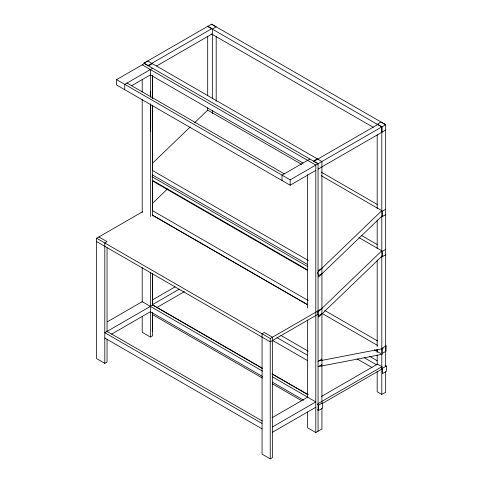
<?xml version="1.0" encoding="UTF-8"?>
<svg xmlns="http://www.w3.org/2000/svg" width="483" height="483" viewBox="0 0 483 483"><rect width="100%" height="100%" fill="white"/><g stroke="black" fill="none" stroke-linecap="round" stroke-linejoin="round"><path stroke-width="0.72" d="M152.26 163.471L190.302 126.872M194.649 122.694L207.69 110.142L301.597 164.359M152.26 203.591L167.474 188.95M381.805 210.666L317.675 272.358L318.714 276.916L382.844 215.225L381.805 210.666L321.159 175.655M381.805 250.792L317.675 312.483L318.714 317.035L382.844 255.35L381.805 250.792L358.984 237.612M315.804 170.408L290.168 185.212L116.572 84.984L116.572 79.635L144.459 63.533M148.571 65.911L152.435 63.678M152.628 68.254L124.741 84.35L124.741 89.699M156.492 66.044L211.91 34.051M131.793 85.63L150.376 74.901L303.07 163.055M107.051 339.471L107.051 362.039L104.799 363.343L96.63 358.621L96.63 238.258L142.521 211.765M309.887 159.046L282 175.142L282 180.491M313.425 161.087L317.289 158.853M377.175 124.282L381.039 122.048L385.669 124.723M290.168 185.212L290.168 179.863L385.669 124.674L211.554 24.15L207.69 26.432L381.805 126.957L381.805 394.43L385.669 392.202L385.669 371.856M381.805 132.257L385.669 130.024M318.055 169.11L381.95 132.221L381.95 126.788L377.875 124.433L313.98 161.322L318.055 163.677L318.055 431.241M107.286 321.829L142.207 301.67L262.613 371.185M152.32 300.003L175.136 286.83M152.483 304.616L179.217 289.184M157.047 307.417L184.434 291.611M111.579 334.139L150.376 311.74L262.613 376.535M142.207 316.486L142.207 332.31L150.376 337.025L152.628 335.727L152.628 312.374M381.805 211.542L385.669 209.308M381.805 216.891L385.669 214.657M318.055 270.565L321.92 268.337M318.055 275.914L321.92 273.686M381.805 251.661L385.669 249.433M381.805 257.01L385.669 254.782M318.055 310.69L321.92 308.456M96.63 238.258L270.232 338.486L318.055 310.871M318.055 314.216L270.232 341.831L96.63 241.603M318.055 316.039L321.92 313.805M318.055 361.332L321.92 359.098M321.92 364.448L318.055 366.682L382.186 354.317M272.068 417.717L307.635 397.183M321.394 396.489L377.465 364.116L381.95 366.706L381.95 369.06L322.62 403.311M272.478 426.912L315.804 401.898L272.4 376.837M318.055 403.595L381.95 366.706M317.307 404.38L318.611 405.134L322.475 402.9L322.475 408.25L318.611 410.484L317.307 409.729M386.37 366.011L382.506 368.245L382.506 373.594L386.37 371.361L386.37 366.011L385.066 365.263M272.478 432.261L315.804 407.247M270.232 458.85L272.478 457.552L272.478 337.188L264.31 332.467L262.058 333.771L262.058 454.135L270.232 458.85L270.232 338.486M307.635 411.999L307.635 427.823L315.804 432.539L321.92 429.007L321.92 408.666M319.088 360.928L383.218 348.569M211.554 24.198L216.191 26.873L212.327 29.107L212.327 98.423M211.602 33.991L373.329 127.361M318.055 163.761L143.94 63.237L147.804 61.003L321.92 161.527L321.92 403.39M142.207 64.837L315.804 165.059L315.804 432.539M321.11 172.039L377.193 204.418M126.993 83.052L284.252 173.844M116.572 79.635L290.168 179.863M361.544 235.499L377.193 244.537M152.368 170.445L308.226 260.428M152.417 174.937L307.623 264.545M152.036 176.73L307.894 266.713M152.417 180.286L307.623 269.894M152.423 180.908L307.623 270.516M152.368 210.57L308.226 300.553M324.751 310.472L377.573 340.974M152.417 215.056L307.623 304.664M152.29 215.17L307.611 304.845M322.191 313.461L377.621 345.46M376.317 350.06L377.621 350.809M374.361 349.801L380.882 353.568M369.417 356.225L377.241 360.741M364.248 357.704L376.637 364.858M357.07 358.911L372.073 367.569M280.834 335.383L308.226 351.195M381.805 394.43L377.175 391.755L377.175 371.415M276.97 337.611L307.623 355.307M98.882 236.96L107.051 241.675L104.799 242.973L104.799 363.343M272.406 340.328L307.623 360.656M152.272 304.634L262.48 368.263M272.261 373.914L308.13 394.617M262.251 368.378L152.628 305.087L104.799 332.702L262.058 423.494M272.038 374.029L307.931 394.75M272.4 382.186L303.722 400.268M152.32 314.475L262.529 378.104M272.309 383.75L301.658 400.691M107.051 331.398L262.354 421.061M104.799 338.052L262.058 428.844M385.669 124.674L385.669 366.585M377.175 134.829L377.175 208.668M377.175 219.97L377.175 248.6M377.175 259.902L377.175 346.546M377.175 349.565L377.175 352.578M377.175 354.836L377.175 364.629M318.611 405.134L318.611 410.484M307.635 174.659L307.635 308.021M307.635 320.078L307.635 397.684M216.191 36.666L216.191 101.466M212.327 110.48L212.327 113.493M207.69 36.225L207.69 95.749M207.69 107.8L207.69 110.818M152.628 75.789L152.628 98.387M152.628 105.173L152.628 215.931M152.628 273.946L152.628 305.588M152.435 75.734L152.435 98.339M152.435 105.874L152.435 170.674M152.435 181.222L152.435 210.606M152.435 273.897L152.435 304.785M152.435 314.584L152.435 331.157M150.696 91.233L150.696 97.174M150.696 103.863L150.696 131.352M150.376 69.552L150.376 96.672M150.376 104.207L150.376 216.475M150.376 272.231L150.376 337.025M142.207 79.152L142.207 91.957M142.207 99.492L142.207 212.514M142.207 267.516L142.207 302.171M107.051 247.694L107.051 331.948M207.835 26.263L143.94 63.152L148.015 65.507L211.91 28.618L207.835 26.263M386.05 345.864L382.186 348.098L382.186 353.447L386.05 351.213L386.05 345.864"/></g></svg>
